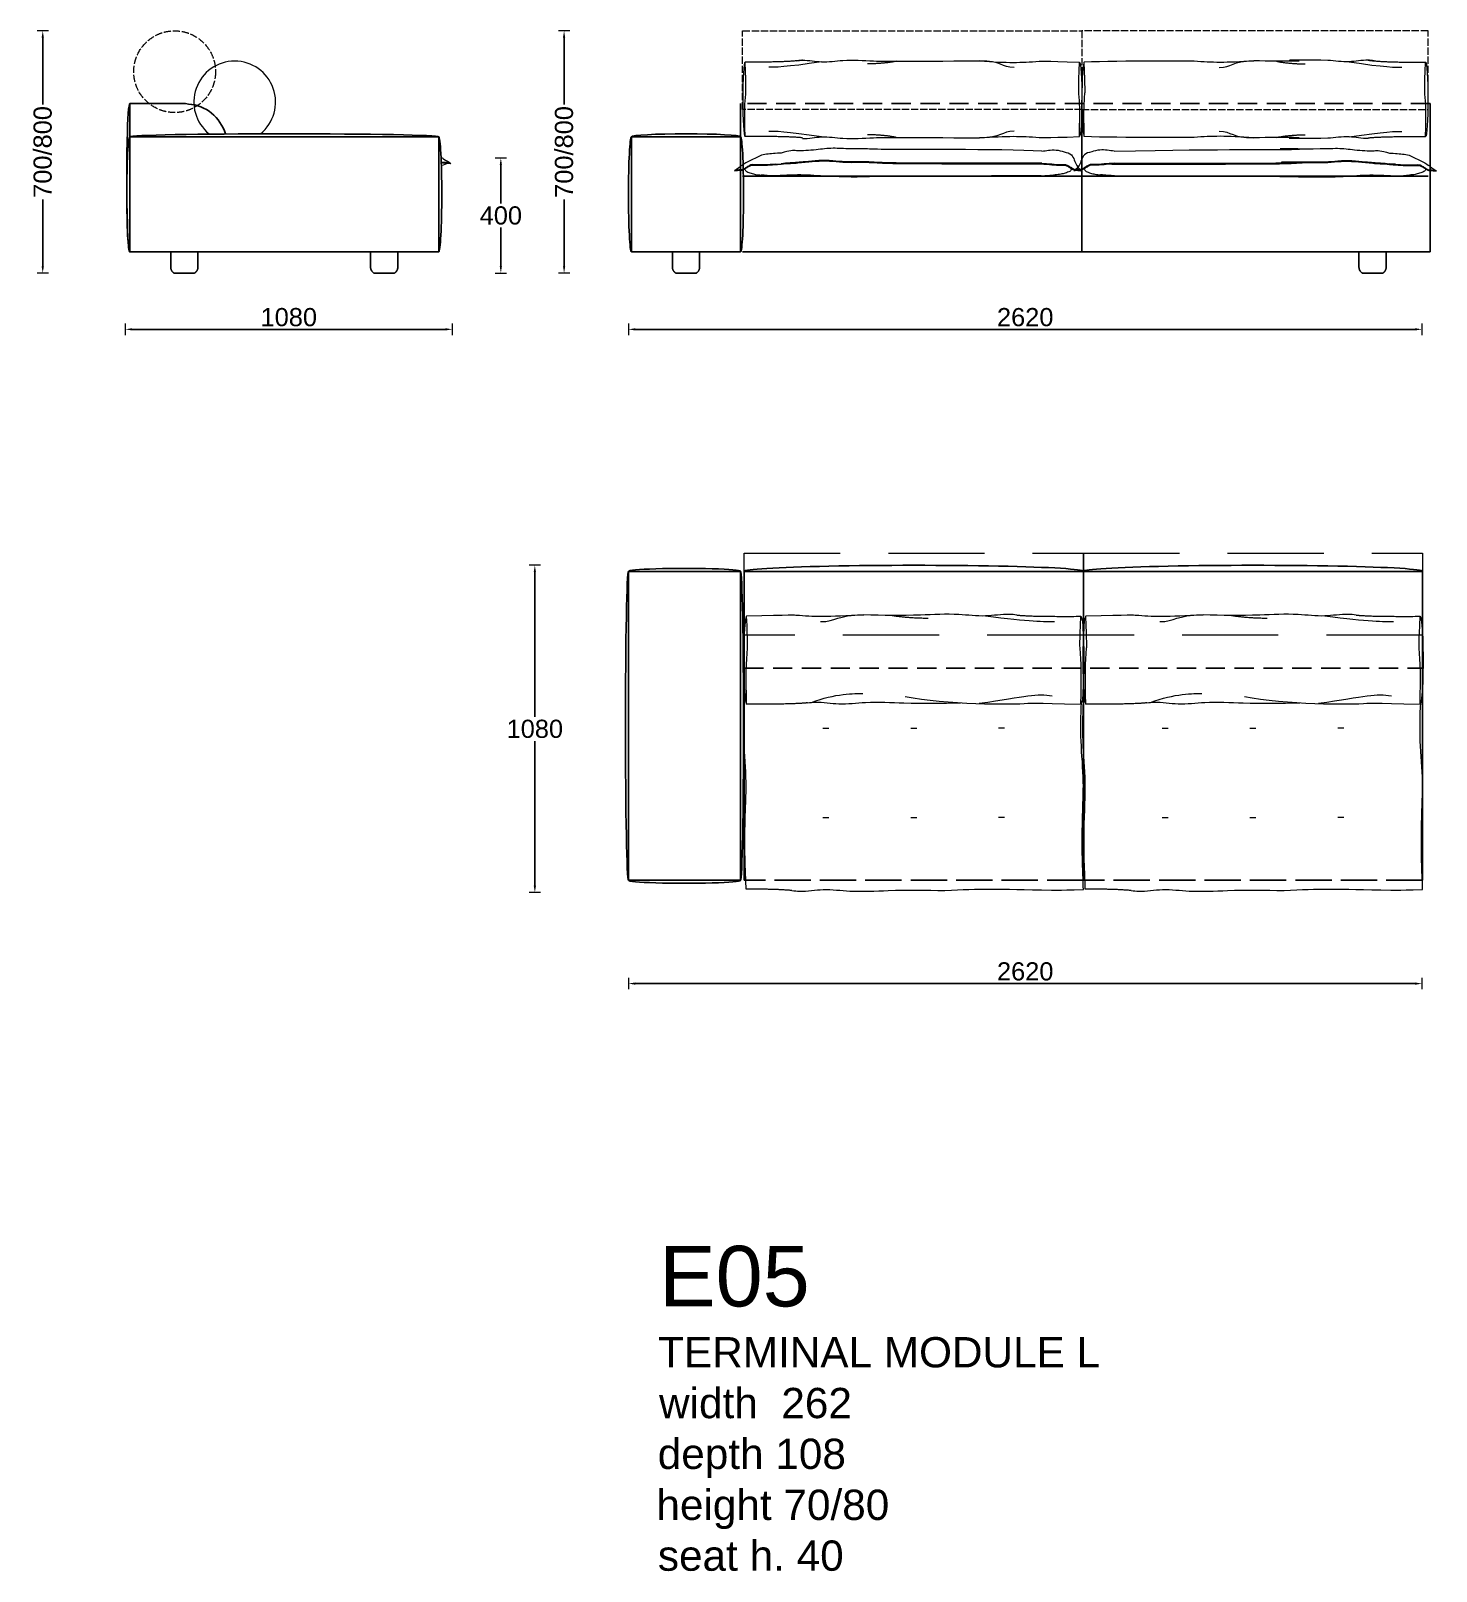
# Model space of a CAD drawing. Header units: millimetres. Extents: x 6668 to 47386, y -6732 to 35544.
# Drawn here: x 27928 to 32569, y 30427 to 35514 of the extents above; entities that cross this region are included whole.
import ezdxf

# ---------------------------------------------------------------- set-up
doc = ezdxf.new("R2010")
doc.units = ezdxf.units.MM
doc.linetypes.add('ACAD_ISO02W100', pattern=[15, 12, -3])
doc.linetypes.add('NASCOSTA', pattern=[9.525, 6.35, -3.175])
doc.layers.add('_ARREDO', color=7, linetype='Continuous')
doc.layers.add('TESTO', color=1, linetype='Continuous')
for name, color, linetype, lineweight in [('_CUSCINO SEDUTA', 8, 'Continuous', 9), ('_QUOTE', 1, 'Continuous', 9), ('_RULLO', 8, 'Continuous', 9)]:
    doc.layers.add(name, color=color, linetype=linetype, lineweight=lineweight)
doc.styles.add('Arial', font='arial.ttf')
doc.styles.get("Standard").update_dxf_attribs({"font": 'arial.ttf'})
doc.dimstyles.new('1_1', dxfattribs={"dimscale": 15, "dimtxt": 4, "dimasz": 1.5, "dimexe": 1.25, "dimexo": 2, "dimtad": 1, "dimtih": 1, "dimtoh": 1, "dimdec": 0, "dimtxsty": 'Standard', "dimcen": 2.5, "dimclrd": 256, "dimclre": 256, "dimclrt": 256, "dimadec": 0, "dimazin": 0, "dimtfac": 1, "dimtdec": 0, "dimtmove": 0, "dimatfit": 3, "dimfxl": 1.25, "dimfxlon": 1, "dimlwe": 0, "dimarcsym": 0})

# ---------------------------------------------------------------- blocks, each defined once
blk = doc.blocks.new('mr_central_112')
at = {"layer": '_ARREDO'}
for p, q in [((-56, -101.99), (-56, 0.01)), ((-56, 0.01), (56, 0.01)), ((56, 0.01), (56, -101.99))]:
    blk.add_line(p, q, dxfattribs=at)
at = {"layer": '_ARREDO', "linetype": 'ACAD_ISO02W100'}
blk.add_line((56, -101.99), (-56, -101.99), dxfattribs=at)
at = {"layer": '_ARREDO'}
blk.add_ellipse((0, 0), major_axis=(56, 0.01), ratio=0.035879, start_param=-0.000011, end_param=3.141593, dxfattribs=at)
at = {"layer": '_CUSCINO SEDUTA'}
for p, q in [((-30, -51.74), (-28, -51.74)), ((-1, -51.74), (1, -51.74)), ((30, -51.74), (28, -51.74)), ((-30, -81.24), (-28, -81.24)), ((-1, -81.24), (1, -81.24)), ((30, -81.24), (28, -81.24))]:
    blk.add_line(p, q, dxfattribs=at)
at = {"layer": '_CUSCINO SEDUTA', "lineweight": 9}
for points, degree in [([(-56.11, -56.03), (-56.31, -51.03), (-56.18, -46.03), (-55.78, -41.05)], 3), ([(55.25, -56.05), (55.08, -51.84), (55.15, -47.62), (55.42, -43.42)], 3), ([(-55.38, -69.61), (-55.45, -65.09), (-55.92, -60.56), (-56.11, -56.03)], 3), ([(55.98, -69.63), (55.91, -65.11), (55.44, -60.59), (55.25, -56.05)], 3), ([(-55.57, -78.73), (-55.47, -75.69), (-55.33, -72.65), (-55.38, -69.61)], 3), ([(55.79, -78.75), (55.89, -75.71), (56.03, -72.67), (55.98, -69.63)], 3), ([(-55.62, -97.4), (-55.83, -91.16), (-55.77, -84.93), (-55.57, -78.73)], 3), ([(55.74, -97.43), (55.53, -91.19), (55.59, -84.96), (55.79, -78.75)], 3), ([(-55.36, -104.97), (-55.4, -102.45), (-55.53, -99.92), (-55.62, -97.4)], 3), ([(56, -104.99), (55.96, -102.47), (55.83, -99.95), (55.74, -97.43)], 3), ([(-40.25, -105.38), (-45.92, -104.86), (-55.36, -104.97)], 2), ([(-40.25, -105.38), (-39.37, -105.5), (-38.55, -105.57), (-37.74, -105.6)], 3), ([(-37.74, -105.6), (-35.1, -105.67), (-32.49, -105.16), (-29.87, -105.07)], 3), ([(-29.87, -105.07), (-26.96, -104.97), (-24.03, -105.38), (-21.08, -105.55)], 3), ([(-21.08, -105.55), (-16.88, -105.78), (-12.64, -105.52), (-8.41, -105.37)], 3), ([(-8.41, -105.37), (-2.17, -105.16), (4.06, -105.21), (10.26, -105.42)], 3), ([(10.26, -105.42), (22.13, -104.67), (27.32, -104.82), (45.47, -105.26)], 3), ([(45.47, -105.26), (46.15, -105.31), (46.84, -105.38), (56, -104.99)], 3)]:
    blk.add_open_spline(points, degree=degree, dxfattribs=at)
at = {"layer": '_RULLO', "linetype": 'NASCOSTA', "ltscale": 5}
blk.add_lwpolyline([(-56, 5.97), (56, 5.97), (56, -21.03), (-56, -21.03)], close=True, dxfattribs=at)
at = {"layer": '_RULLO'}
blk.add_ellipse((-55.19, -29.32), major_axis=(0, 14.51), ratio=0.069077, start_param=0, end_param=3.141593, dxfattribs=at)
at = {"layer": '_RULLO', "extrusion": (0, 0, -1)}
blk.add_ellipse((55.17, -29.34), major_axis=(0, 14.51), ratio=0.069077, start_param=0, end_param=3.141593, dxfattribs=at)
at = {"layer": '_RULLO', "lineweight": 9}
for points, degree in [([(-38.66, -14.54), (-39.34, -14.48), (-40.03, -14.42), (-55.19, -14.81)], 3), ([(-54.92, -25.34), (-54.86, -24.65), (-54.8, -23.97), (-55.19, -14.81)], 3), ([(-16.45, -14.38), (-28.32, -15.13), (-33.5, -14.98), (-38.66, -14.54)], 3), ([(-30.79, -16.59), (-25.61, -16.59), (-25.61, -14.38), (-16.45, -14.38)], 3), ([(2.22, -14.43), (-4.02, -14.64), (-10.25, -14.58), (-16.45, -14.38)], 3), ([(-7.11, -14.56), (-1.61, -15.41), (4.73, -15.41)], 2), ([(14.89, -14.25), (10.69, -14.02), (6.45, -14.28), (2.22, -14.43)], 3), ([(23.68, -14.73), (20.77, -14.83), (17.84, -14.41), (14.89, -14.25)], 3), ([(31.55, -14.2), (28.91, -14.12), (26.31, -14.64), (23.68, -14.73)], 3), ([(23.68, -14.73), (38.39, -16.55), (43.41, -16.55), (46.44, -16.55)], 3), ([(34.06, -14.42), (33.19, -14.3), (32.36, -14.23), (31.55, -14.2)], 3), ([(34.06, -14.42), (38.73, -14.94), (55.17, -14.83)], 2), ([(54.91, -25.36), (54.85, -24.68), (54.79, -23.99), (55.17, -14.83)], 3), ([(-55.19, -43.83), (-55.47, -34.52), (-55.31, -29.92), (-54.92, -25.34)], 3), ([(55.17, -43.85), (55.46, -34.55), (55.29, -29.94), (54.91, -25.36)], 3), ([(-33.82, -43.28), (-26, -40.29), (-19.38, -40.29), (-16.86, -40.29)], 3), ([(45.72, -41.23), (40.7, -40.29), (37.26, -41.28), (21.63, -43.67)], 3), ([(-35.07, -43.41), (-39.75, -43.94), (-55.19, -43.83)], 2), ([(-35.07, -43.41), (-34.2, -43.3), (-33.38, -43.23), (-32.57, -43.2)], 3), ([(-32.57, -43.2), (-29.93, -43.12), (-27.32, -43.64), (-24.7, -43.73)], 3), ([(-24.7, -43.73), (-21.79, -43.83), (-18.86, -43.41), (-15.91, -43.25)], 3), ([(-15.91, -43.25), (-11.71, -43.02), (-7.47, -43.28), (-3.24, -43.43)], 3), ([(-3.24, -43.43), (3, -43.64), (9.23, -43.58), (15.43, -43.38)], 3), ([(-2.83, -41.28), (10.47, -44.07), (32.49, -43.97), (37.64, -43.54)], 3), ([(37.64, -43.54), (38.33, -43.48), (39.01, -43.42), (55.17, -43.81)], 3)]:
    blk.add_open_spline(points, degree=degree, dxfattribs=at)
blk = doc.blocks.new('armrest_38')
at = {"layer": '_ARREDO'}
for p, q in [((-19, -101.99), (-19, 0.01)), ((-19, -0.01), (18, 0.01)), ((18, -101.99), (18, 0.01)), ((-19, -101.99), (18, -101.99))]:
    blk.add_line(p, q, dxfattribs=at)
at = {"layer": '_ARREDO', "extrusion": (0, 0, -1)}
for centre, major_axis, ratio, start_param, end_param in [((-19, -50.99), (0, 51), 0.019608, 3.141593, 6.283185), ((-0.5, -101.99), (-18.5, 0), 0.054047, 3.14149, 6.304844)]:
    blk.add_ellipse(centre, major_axis=major_axis, ratio=ratio, start_param=start_param, end_param=end_param, dxfattribs=at)
at = {"layer": '_ARREDO'}
for centre, major_axis, ratio, start_param, end_param in [((-0.5, 0.01), (18.5, 0), 0.054047, -0.000103, 3.163251), ((18, -50.99), (0, 51), 0.019608, 3.141593, 6.283185)]:
    blk.add_ellipse(centre, major_axis=major_axis, ratio=ratio, start_param=start_param, end_param=end_param, dxfattribs=at)
blk = doc.blocks.new('*D242')
at = {"layer": '_QUOTE', "lineweight": 0, "transparency": 16777216}
for p, q in [((28240.3, 34546.8), (28240.3, 34509.3)), ((29320.1, 34546.8), (29320.1, 34509.3))]:
    blk.add_line(p, q, dxfattribs=at)
at = {"layer": '_QUOTE', "lineweight": -2, "transparency": 16777216}
blk.add_line((28262.8, 34528), (29297.6, 34528), dxfattribs=at)
at = {"layer": '_QUOTE', "transparency": 16777216}
for points in [[(28262.8, 34531.8), (28262.8, 34524.3), (28240.3, 34528)], [(29297.6, 34531.8), (29297.6, 34524.3), (29320.1, 34528)]]:
    blk.add_solid(points, dxfattribs=at)
at = {"layer": 'Defpoints', "color": 0, "transparency": 16777216}
for p in [(28240.3, 34992.4), (29320.1, 34908.8), (29320.1, 34528)]:
    blk.add_point(p, dxfattribs=at)
at = {"layer": '_QUOTE', "transparency": 16777216, "insert": (28780.2, 34568), "char_height": 60, "attachment_point": 5}
blk.add_mtext('1080', dxfattribs=at)
blk = doc.blocks.new('*D249')
at = {"layer": '_QUOTE', "lineweight": 0, "transparency": 16777216}
for p, q in [((29901.8, 34546.8), (29901.8, 34509.3)), ((32521.8, 34546.8), (32521.8, 34509.3))]:
    blk.add_line(p, q, dxfattribs=at)
at = {"layer": '_QUOTE', "lineweight": -2, "transparency": 16777216}
blk.add_line((29924.3, 34528), (32499.3, 34528), dxfattribs=at)
at = {"layer": '_QUOTE', "transparency": 16777216}
for points in [[(29924.3, 34531.8), (29924.3, 34524.3), (29901.8, 34528)], [(32499.3, 34531.8), (32499.3, 34524.3), (32521.8, 34528)]]:
    blk.add_solid(points, dxfattribs=at)
at = {"layer": 'Defpoints', "color": 0, "transparency": 16777216}
for p in [(32521.8, 34973.7), (29901.8, 34895.1), (32521.8, 34528)]:
    blk.add_point(p, dxfattribs=at)
at = {"layer": '_QUOTE', "transparency": 16777216, "insert": (31211.8, 34568), "char_height": 60, "attachment_point": 5}
blk.add_mtext('2620', dxfattribs=at)
blk = doc.blocks.new('*D250')
at = {"layer": '_QUOTE', "lineweight": 0, "transparency": 16777216}
for p, q in [((29901.8, 32386.4), (29901.8, 32348.9)), ((32521.8, 32386.4), (32521.8, 32348.9))]:
    blk.add_line(p, q, dxfattribs=at)
at = {"layer": '_QUOTE', "lineweight": -2, "transparency": 16777216}
blk.add_line((29924.3, 32367.7), (32499.3, 32367.7), dxfattribs=at)
at = {"layer": '_QUOTE', "transparency": 16777216}
for points in [[(29924.3, 32371.4), (29924.3, 32363.9), (29901.8, 32367.7)], [(32499.3, 32371.4), (32499.3, 32363.9), (32521.8, 32367.7)]]:
    blk.add_solid(points, dxfattribs=at)
at = {"layer": 'Defpoints', "color": 0, "transparency": 16777216}
for p in [(32521.8, 32813.4), (29901.8, 32734.8), (32521.8, 32367.7)]:
    blk.add_point(p, dxfattribs=at)
at = {"layer": '_QUOTE', "transparency": 16777216, "insert": (31211.8, 32407.7), "char_height": 60, "attachment_point": 5}
blk.add_mtext('2620', dxfattribs=at)
blk = doc.blocks.new('*D251')
at = {"layer": '_QUOTE', "lineweight": 0, "transparency": 16777216}
for p, q in [((29611.4, 33748.9), (29573.9, 33748.9)), ((29611.4, 32668.4), (29573.9, 32668.4))]:
    blk.add_line(p, q, dxfattribs=at)
at = {"layer": '_QUOTE', "lineweight": -2, "transparency": 16777216}
for p, q in [((29592.6, 33726.4), (29592.6, 33248.6)), ((29592.6, 32690.9), (29592.6, 33168.6))]:
    blk.add_line(p, q, dxfattribs=at)
at = {"layer": '_QUOTE', "transparency": 16777216}
for points in [[(29588.9, 33726.4), (29596.4, 33726.4), (29592.6, 33748.9)], [(29588.9, 32690.9), (29596.4, 32690.9), (29592.6, 32668.4)]]:
    blk.add_solid(points, dxfattribs=at)
at = {"layer": 'Defpoints', "color": 0, "transparency": 16777216}
for p in [(29592.6, 33748.9), (30506.1, 33748.9), (30483.7, 32668.4)]:
    blk.add_point(p, dxfattribs=at)
at = {"layer": '_QUOTE', "transparency": 16777216, "insert": (29592.6, 33208.6), "char_height": 60, "attachment_point": 5}
blk.add_mtext('1080', dxfattribs=at)
blk = doc.blocks.new('*D283')
at = {"layer": '_QUOTE', "lineweight": 0, "transparency": 16777216}
for p, q in [((27986.5, 35513.8), (27949, 35513.8)), ((27986.5, 34713.8), (27949, 34713.8))]:
    blk.add_line(p, q, dxfattribs=at)
at = {"layer": '_QUOTE', "lineweight": -2, "transparency": 16777216}
for p, q in [((27967.7, 35491.3), (27967.7, 35270.7)), ((27967.7, 34736.3), (27967.7, 34956.9))]:
    blk.add_line(p, q, dxfattribs=at)
at = {"layer": '_QUOTE', "transparency": 16777216}
for points in [[(27964, 35491.3), (27971.5, 35491.3), (27967.7, 35513.8)], [(27964, 34736.3), (27971.5, 34736.3), (27967.7, 34713.8)]]:
    blk.add_solid(points, dxfattribs=at)
at = {"layer": 'Defpoints', "color": 0, "transparency": 16777216}
for p in [(28537.8, 35513.8), (27967.7, 34713.8), (28730.2, 34713.8)]:
    blk.add_point(p, dxfattribs=at)
at = {"layer": '_QUOTE', "transparency": 16777216, "insert": (27967.7, 35113.8), "char_height": 60, "attachment_point": 5, "rotation": 90}
blk.add_mtext('700/800', dxfattribs=at)
blk = doc.blocks.new('*D284')
at = {"layer": '_QUOTE', "lineweight": 0, "transparency": 16777216}
for p, q in [((29708, 35513.8), (29670.5, 35513.8)), ((29708, 34713.8), (29670.5, 34713.8))]:
    blk.add_line(p, q, dxfattribs=at)
at = {"layer": '_QUOTE', "lineweight": -2, "transparency": 16777216}
for p, q in [((29689.2, 35491.3), (29689.2, 35270.7)), ((29689.2, 34736.3), (29689.2, 34956.9))]:
    blk.add_line(p, q, dxfattribs=at)
at = {"layer": '_QUOTE', "transparency": 16777216}
for points in [[(29685.5, 35491.3), (29693, 35491.3), (29689.2, 35513.8)], [(29685.5, 34736.3), (29693, 34736.3), (29689.2, 34713.8)]]:
    blk.add_solid(points, dxfattribs=at)
at = {"layer": 'Defpoints', "color": 0, "transparency": 16777216}
for p in [(30259.3, 35513.8), (29689.2, 34713.8), (30451.7, 34713.8)]:
    blk.add_point(p, dxfattribs=at)
at = {"layer": '_QUOTE', "transparency": 16777216, "insert": (29689.2, 35113.8), "char_height": 60, "attachment_point": 5, "rotation": 90}
blk.add_mtext('700/800', dxfattribs=at)
blk = doc.blocks.new('*D308')
at = {"layer": '_QUOTE', "lineweight": 0, "transparency": 16777216}
for p, q in [((29461.6, 35093.9), (29499.1, 35093.9)), ((29461.6, 34713.8), (29499.1, 34713.8))]:
    blk.add_line(p, q, dxfattribs=at)
at = {"layer": '_QUOTE', "lineweight": -2, "transparency": 16777216}
for p, q in [((29480.4, 35071.4), (29480.4, 34943.8)), ((29480.4, 34736.3), (29480.4, 34863.8))]:
    blk.add_line(p, q, dxfattribs=at)
at = {"layer": '_QUOTE', "transparency": 16777216}
for points in [[(29476.6, 35071.4), (29484.1, 35071.4), (29480.4, 35093.9)], [(29476.6, 34736.3), (29484.1, 34736.3), (29480.4, 34713.8)]]:
    blk.add_solid(points, dxfattribs=at)
at = {"layer": 'Defpoints', "color": 0, "transparency": 16777216}
for p in [(28836.9, 35093.9), (28836.9, 34713.8), (29480.4, 34713.8)]:
    blk.add_point(p, dxfattribs=at)
at = {"layer": '_QUOTE', "transparency": 16777216, "insert": (29480.4, 34903.8), "char_height": 60, "attachment_point": 5}
blk.add_mtext('400', dxfattribs=at)
blk = doc.blocks.new('PIEDINO MIAMI SOFT_PANAMA H7CM')
at = {"color": 0, "linetype": 'ByBlock', "lineweight": -2}
for points in [[(45, 0), (-45, 0)], [(-45, 0), (-45, -50.4)], [(-45, -50.4), (-45, -51.2), (-44.9, -52), (-44.8, -52.9), (-44.7, -53.7), (-44.5, -54.5), (-44.4, -55.3), (-44.2, -56.1), (-43.9, -56.9), (-43.7, -57.7), (-43.4, -58.5), (-43.1, -59.3), (-42.7, -60), (-42.4, -60.8), (-42, -61.5), (-41.6, -62.2), (-41.1, -63), (-40.7, -63.6), (-40.2, -64.3), (-39.7, -65), (-39.1, -65.6), (-38.6, -66.2), (-38, -66.8), (-37.4, -67.4), (-36.8, -68), (-36.1, -68.5), (-35.5, -69), (-34.8, -69.5), (-34.1, -70)], [(34.1, -70), (34.8, -69.5), (35.5, -69), (36.1, -68.5), (36.8, -68), (37.4, -67.4), (38, -66.8), (38.6, -66.2), (39.1, -65.6), (39.7, -65), (40.2, -64.3), (40.7, -63.6), (41.1, -63), (41.6, -62.2), (42, -61.5), (42.4, -60.8), (42.7, -60), (43.1, -59.3), (43.4, -58.5), (43.7, -57.7), (43.9, -56.9), (44.2, -56.1), (44.4, -55.3), (44.5, -54.5), (44.7, -53.7), (44.8, -52.9), (44.9, -52), (45, -51.2), (45, -50.4)], [(45, -50.4), (45, 0)], [(-34.1, -70), (34.1, -70)]]:
    blk.add_lwpolyline(points, dxfattribs=at)

msp = doc.modelspace()

# ---------------------------------------------------------------- linework, layer by layer
at = {"layer": '_ARREDO'}
for p, q in [((28255.2, 35273.5), (28255.2, 34783.8)), ((28255.2, 35273.5), (28416.5, 35273.5)), ((30271.8, 35163.7), (30271.8, 35273.5)), ((31398.8, 35284.5), (31398.8, 34783.8)), ((32548.8, 34783.8), (32548.8, 35273.5)), ((29275.2, 35163.8), (28255.2, 35163.8)), ((28255.2, 35163.8), (28255.2, 34783.8)), ((29275.2, 35163.8), (29275.2, 34783.8)), ((30271.8, 35163.7), (29911.8, 35163.7)), ((29911.8, 35163.7), (29911.8, 34783.8)), ((29911.8, 34783.8), (29911.8, 35163.7)), ((29911.8, 35163.7), (30271.8, 35163.7)), ((30271.8, 35163.7), (30271.8, 34783.8)), ((30271.8, 35163.7), (30271.8, 34783.8)), ((30278.8, 35033.8), (31398.8, 35033.8)), ((32541.8, 35033.8), (31398.8, 35033.8)), ((30271.8, 34783.8), (29911.8, 34783.8)), ((30278.8, 34783.8), (31398.8, 34783.8)), ((31398.8, 34783.8), (32548.8, 34783.8))]:
    msp.add_line(p, q, dxfattribs=at)
for points in [[(28255.2, 35273.5), (28439, 35273.5)], [(28448.5, 35272.1), (28439, 35273.5)]]:
    msp.add_lwpolyline(points, dxfattribs=at)
at = {"layer": '_ARREDO', "linetype": 'NASCOSTA', "ltscale": 10}
for points in [[(32548.8, 35273.5), (30271.8, 35273.5)], [(30283.8, 33408.9), (32523.8, 33408.9)]]:
    msp.add_lwpolyline(points, dxfattribs=at)
at = {"layer": '_ARREDO'}
msp.add_lwpolyline([(29275.2, 34783.8), (28255.2, 34783.8), (28255.2, 35163.8), (29275.2, 35163.8)], close=True, dxfattribs=at)
msp.add_arc((28438.2, 35134.2), 138.3, 16.3327, 85.719, dxfattribs=at)
msp.add_ellipse((28255.2, 35028.9), major_axis=(0, 244.6), ratio=0.040884, start_param=0, end_param=3.141593, dxfattribs=at)
at = {"layer": '_ARREDO', "extrusion": (0, 0, -1)}
for centre, major_axis, ratio in [((28255.2, 34973.8), (0, 190), 0.052632), ((28765.2, 35163.8), (510, 0), 0.019608), ((29275.2, 34973.8), (0, -190), 0.052632), ((29911.8, 34973.7), (0, 189.9), 0.052652), ((30091.8, 35163.7), (180, 0), 0.055556), ((30271.8, 34973.7), (0, -189.9), 0.052652)]:
    msp.add_ellipse(centre, major_axis=major_axis, ratio=ratio, start_param=3.141593, end_param=6.283185, dxfattribs=at)
at = {"layer": '_CUSCINO SEDUTA'}
for p, q in [((30386.1, 35073.4), (30405.8, 35074.8)), ((32434.5, 35073.4), (32414.8, 35074.8))]:
    msp.add_line(p, q, dxfattribs=at)
for points, degree in [([(30341, 35103.1), (30288, 35078.6), (30279.5, 35071.7), (30270.8, 35065)], 3), ([(30386.1, 35109), (30370.6, 35107.9), (30355.4, 35106.4), (30341, 35103.1)], 3), ([(30405.8, 35110.3), (30402.2, 35110), (30398.6, 35109.8), (30386.1, 35109)], 3), ([(30457.1, 35117.9), (30445, 35118.3), (30435.1, 35119.6), (30405.8, 35110.3)], 3), ([(30521.4, 35120.9), (30498.5, 35118.4), (30475.3, 35117.3), (30457.1, 35117.9)], 3), ([(30577.4, 35125.9), (30558.8, 35125.6), (30540.2, 35122.8), (30521.4, 35120.9)], 3), ([(30632.9, 35123.8), (30614.4, 35124), (30595.9, 35126.2), (30577.4, 35125.9)], 3), ([(30674.2, 35124.3), (30660.4, 35124.4), (30646.7, 35123.6), (30632.9, 35123.8)], 3), ([(30736.2, 35122.4), (30702.8, 35122.9), (30688.5, 35124.1), (30674.2, 35124.3)], 3), ([(31266.3, 35116.9), (31130, 35123.3), (30799.7, 35121.5), (30736.2, 35122.4)], 3), ([(31266.3, 35116.9), (31281, 35116.8), (31295.5, 35122.5), (31313.9, 35120.2)], 3), ([(31313.9, 35120.2), (31322.5, 35119.2), (31332, 35116.3), (31340.1, 35114.2)], 3), ([(31340.1, 35114.2), (31350.4, 35111.6), (31358.5, 35110), (31364.1, 35104.6)], 3), ([(31364.1, 35104.6), (31372.6, 35096.4), (31375.5, 35079.7), (31381.8, 35068.8)], 3), ([(31407.4, 35104.6), (31399, 35096.4), (31396.1, 35079.7), (31389.7, 35068.8)], 3), ([(31431.5, 35114.2), (31421.2, 35111.6), (31413.1, 35110), (31407.4, 35104.6)], 3), ([(31457.7, 35120.2), (31449, 35119.2), (31439.6, 35116.3), (31431.5, 35114.2)], 3), ([(31505.3, 35116.9), (31490.5, 35116.8), (31476, 35122.5), (31457.7, 35120.2)], 3), ([(31505.3, 35116.9), (31897.7, 35123.3), (32028.6, 35121.5), (32091.5, 35122.4)], 3), ([(32053.6, 35124.3), (32067.3, 35124.4), (32081.1, 35123.6), (32094.9, 35123.8)], 3), ([(32091.5, 35122.4), (32124.9, 35122.9), (32139.2, 35124.1), (32053.6, 35124.3)], 3), ([(32094.9, 35123.8), (32206.2, 35124), (32224.7, 35126.2), (32243.2, 35125.9)], 3), ([(32243.2, 35125.9), (32261.8, 35125.6), (32280.4, 35122.8), (32299.1, 35120.9)], 3), ([(32299.1, 35120.9), (32322.1, 35118.4), (32345.3, 35117.3), (32363.5, 35117.9)], 3), ([(32363.5, 35117.9), (32375.6, 35118.3), (32385.5, 35119.6), (32414.8, 35110.3)], 3), ([(32414.7, 35110.3), (32418.4, 35110), (32422, 35109.8), (32434.5, 35109)], 3), ([(32434.5, 35109), (32450, 35107.9), (32465.2, 35106.4), (32479.6, 35103.1)], 3), ([(32479.6, 35103.1), (32532.5, 35078.6), (32541.1, 35071.7), (32549.8, 35065)], 3), ([(29284, 35095.4), (29287.2, 35093.5), (29289.7, 35091.9), (29292.3, 35090.3)], 3), ([(29284.3, 35080.8), (29288.6, 35080.1), (29293.7, 35080), (29298.5, 35079.8)], 3), ([(29284.4, 35078.5), (29288.7, 35077.7), (29293.7, 35077.6), (29298.5, 35077.4)], 3), ([(29307, 35076.8), (29298.5, 35073), (29291.1, 35070.8), (29284.5, 35069.4)], 3), ([(29292.3, 35090.3), (29299.9, 35085.5), (29307.7, 35080.7), (29315.4, 35076)], 3), ([(29298.5, 35079.8), (29302.7, 35079.5), (29306.8, 35079.2), (29310.9, 35078.8)], 3), ([(29298.5, 35077.4), (29304.3, 35077.1), (29309.9, 35076.5), (29315.4, 35076)], 3), ([(30270.8, 35065), (30264.6, 35060.2), (30258.2, 35055.4), (30251.8, 35050.6)], 3), ([(30265.7, 35054.4), (30261, 35054.1), (30256.4, 35053.6), (30251.8, 35053)], 3), ([(30265.7, 35052.1), (30261, 35051.8), (30256.4, 35051.2), (30251.8, 35050.7)], 3), ([(30279, 35055.9), (30275.1, 35054.8), (30270.3, 35054.7), (30265.7, 35054.4)], 3), ([(30279, 35053.6), (30275.1, 35052.4), (30270.3, 35052.3), (30265.7, 35052.1)], 3), ([(30288.2, 35061), (30285.4, 35059.1), (30282.6, 35057), (30279, 35055.9)], 3), ([(30288.2, 35058.7), (30285.4, 35056.8), (30282.6, 35054.7), (30279, 35053.6)], 3), ([(30285.1, 35056.6), (30287.1, 35053.8), (30289.1, 35051), (30292.4, 35048.9)], 3), ([(30297.8, 35067.1), (30294.5, 35065), (30291.3, 35063.2), (30288.2, 35061)], 3), ([(30297.8, 35064.7), (30294.5, 35062.7), (30291.3, 35060.8), (30288.2, 35058.7)], 3), ([(30292.4, 35048.9), (30296.2, 35046.5), (30301.6, 35044.9), (30307, 35043.3)], 3), ([(30307.5, 35071.5), (30303.8, 35070.7), (30300.7, 35068.8), (30297.8, 35067.1)], 3), ([(30307.5, 35069.1), (30303.8, 35068.4), (30300.7, 35066.5), (30297.8, 35064.7)], 3), ([(30318.2, 35071.5), (30314.4, 35071.8), (30310.7, 35072.1), (30307.5, 35071.5)], 3), ([(30318.2, 35069.2), (30314.4, 35069.4), (30310.7, 35069.7), (30307.5, 35069.1)], 3), ([(30386.1, 35073.4), (30363.9, 35071.5), (30341.7, 35070.1), (30318.2, 35071.5)], 3), ([(30386.1, 35071.1), (30363.9, 35069.2), (30341.7, 35067.7), (30318.2, 35069.2)], 3), ([(30405.8, 35072.8), (30402.2, 35072.5), (30398.6, 35072.2), (30386.1, 35071.1)], 3), ([(30435.2, 35077.4), (30425.5, 35077), (30415.6, 35077.1), (30405.8, 35074.8)], 3), ([(30436.6, 35074.9), (30426.4, 35074.6), (30416.1, 35074.7), (30405.8, 35072.8)], 3), ([(30484.4, 35081.7), (30467.9, 35080.1), (30451.6, 35078), (30435.2, 35077.4)], 3), ([(30485.7, 35079.3), (30469.3, 35077.6), (30453, 35075.5), (30436.6, 35074.9)], 3), ([(30576.1, 35084.6), (30545.7, 35086.6), (30514.7, 35084.8), (30484.4, 35081.7)], 3), ([(30577.4, 35082.1), (30547, 35084.2), (30516.1, 35082.4), (30485.7, 35079.3)], 3), ([(30618.3, 35081.2), (30604.3, 35081.8), (30590.2, 35083.6), (30576.1, 35084.6)], 3), ([(30619.7, 35078.7), (30605.6, 35079.4), (30591.6, 35081.2), (30577.4, 35082.1)], 3), ([(30669.4, 35081.2), (30652.4, 35081.2), (30635.2, 35080.4), (30618.3, 35081.2)], 3), ([(30670.7, 35078.7), (30653.7, 35078.7), (30636.6, 35078), (30619.7, 35078.7)], 3), ([(30739.5, 35078.5), (30716.1, 35079.8), (30692.8, 35081.2), (30669.4, 35081.2)], 3), ([(30740.9, 35076), (30717.4, 35077.4), (30694.2, 35078.8), (30670.7, 35078.7)], 3), ([(31266.3, 35076.2), (30777.3, 35076.4), (30758.4, 35077.4), (30739.5, 35078.5)], 3), ([(31273.8, 35073.7), (30782.8, 35073.7), (30761.7, 35074.8), (30740.9, 35076)], 3), ([(31266.3, 35076.2), (31287.6, 35076.4), (31310.2, 35071.5), (31334.1, 35072.5)], 3), ([(31273.8, 35073.7), (31287.1, 35073.9), (31309.3, 35069.1), (31332.9, 35070.1)], 3), ([(31332.9, 35070.1), (31336.6, 35070.2), (31340.3, 35070.6), (31343.5, 35069.9)], 3), ([(31334.1, 35072.5), (31337.9, 35072.7), (31341.6, 35073), (31344.9, 35072.3)], 3), ([(31343.5, 35069.9), (31347.2, 35069.2), (31350.3, 35067.3), (31353.2, 35065.6)], 3), ([(31358.7, 35049.7), (31354.9, 35047.3), (31349.4, 35045.8), (31344, 35044.1)], 3), ([(31344.9, 35072.3), (31348.6, 35071.6), (31351.6, 35069.7), (31354.6, 35068)], 3), ([(31353.2, 35065.6), (31356.6, 35063.5), (31359.7, 35061.6), (31362.9, 35059.5)], 3), ([(31354.6, 35068), (31357.9, 35065.9), (31361.1, 35064.1), (31364.3, 35061.9)], 3), ([(31365.9, 35057.5), (31363.9, 35054.7), (31361.9, 35051.9), (31358.7, 35049.7)], 3), ([(31362.9, 35059.5), (31365.7, 35057.6), (31368.5, 35055.5), (31372, 35054.4)], 3), ([(31364.3, 35061.9), (31367, 35060), (31369.8, 35058), (31373.4, 35056.8)], 3), ([(31372, 35054.4), (31375.9, 35053.2), (31380.7, 35053.2), (31385.3, 35052.9)], 3), ([(31389.7, 35068.8), (31385.1, 35061), (31378.8, 35056.3), (31372.4, 35051.5)], 3), ([(31386.3, 35052.9), (31381.5, 35052.6), (31377, 35052.1), (31372.4, 35051.5)], 3), ([(31373.4, 35056.8), (31377.2, 35055.7), (31382, 35055.6), (31386.6, 35055.3)], 3), ([(31384.9, 35055.3), (31382.1, 35055.1), (31379.2, 35054.9), (31376.5, 35054.6)], 3), ([(31381.8, 35068.8), (31386.4, 35061), (31392.8, 35056.3), (31399.2, 35051.5)], 3), ([(31398.1, 35056.8), (31394.3, 35055.7), (31389.6, 35055.6), (31384.9, 35055.3)], 3), ([(31385.3, 35052.9), (31390.1, 35052.6), (31394.6, 35052.1), (31399.2, 35051.5)], 3), ([(31399.5, 35054.4), (31395.7, 35053.2), (31390.9, 35053.2), (31386.3, 35052.9)], 3), ([(31386.6, 35055.3), (31389.4, 35055.1), (31392.4, 35054.9), (31395.1, 35054.6)], 3), ([(31407.3, 35061.9), (31404.6, 35060), (31401.7, 35058), (31398.1, 35056.8)], 3), ([(31408.7, 35059.5), (31405.9, 35057.6), (31403.1, 35055.5), (31399.5, 35054.4)], 3), ([(31405.7, 35057.5), (31407.7, 35054.7), (31409.6, 35051.9), (31412.9, 35049.7)], 3), ([(31417, 35068), (31413.7, 35065.9), (31410.5, 35064.1), (31407.3, 35061.9)], 3), ([(31418.4, 35065.6), (31415, 35063.5), (31411.8, 35061.6), (31408.7, 35059.5)], 3), ([(31412.9, 35049.7), (31416.7, 35047.3), (31422.2, 35045.8), (31427.5, 35044.1)], 3), ([(31426.7, 35072.3), (31423, 35071.6), (31420, 35069.7), (31417, 35068)], 3), ([(31428, 35069.9), (31424.4, 35069.2), (31421.3, 35067.3), (31418.4, 35065.6)], 3), ([(31437.4, 35072.5), (31433.7, 35072.7), (31430, 35073), (31426.7, 35072.3)], 3), ([(31438.7, 35070.1), (31435, 35070.2), (31431.3, 35070.6), (31428, 35069.9)], 3), ([(31505.3, 35076.2), (31484, 35076.4), (31461.3, 35071.5), (31437.4, 35072.5)], 3), ([(31497.8, 35073.7), (31484.4, 35073.9), (31462.3, 35069.1), (31438.7, 35070.1)], 3), ([(31497.8, 35073.7), (32044.9, 35073.7), (32065.9, 35074.8), (32086.8, 35076)], 3), ([(31505.3, 35076.2), (32050.3, 35076.4), (32069.3, 35077.4), (32088.2, 35078.5)], 3), ([(32057.1, 35078.7), (32074.1, 35078.7), (32091.2, 35078), (32200.9, 35078.7)], 3), ([(32058.4, 35081.2), (32075.4, 35081.2), (32092.5, 35080.4), (32202.3, 35081.2)], 3), ([(32086.8, 35076), (32110.2, 35077.4), (32133.5, 35078.8)], 2), ([(32088.2, 35078.5), (32111.6, 35079.8), (32134.9, 35081.2)], 2), ([(32200.9, 35078.7), (32215, 35079.4), (32229, 35081.2), (32243.2, 35082.1)], 3), ([(32202.3, 35081.2), (32216.3, 35081.8), (32230.4, 35083.6), (32244.5, 35084.6)], 3), ([(32243.2, 35082.1), (32273.6, 35084.2), (32304.5, 35082.4), (32334.9, 35079.3)], 3), ([(32244.5, 35084.6), (32274.9, 35086.6), (32305.9, 35084.8), (32336.2, 35081.7)], 3), ([(32334.9, 35079.3), (32351.3, 35077.6), (32367.6, 35075.5), (32384, 35074.9)], 3), ([(32336.2, 35081.7), (32352.7, 35080.1), (32369, 35078), (32385.4, 35077.4)], 3), ([(32384, 35074.9), (32394.2, 35074.6), (32404.5, 35074.7), (32414.7, 35072.8)], 3), ([(32385.4, 35077.4), (32395.1, 35077), (32405, 35077.1), (32414.8, 35074.8)], 3), ([(32414.7, 35072.8), (32418.4, 35072.5), (32422, 35072.2), (32434.5, 35071.1)], 3), ([(32434.5, 35073.4), (32456.7, 35071.5), (32478.9, 35070.1), (32502.4, 35071.5)], 3), ([(32434.5, 35071.1), (32456.7, 35069.2), (32478.9, 35067.7), (32502.4, 35069.2)], 3), ([(32502.4, 35071.5), (32506.2, 35071.8), (32509.9, 35072.1), (32513.1, 35071.5)], 3), ([(32502.4, 35069.2), (32506.2, 35069.4), (32509.9, 35069.7), (32513.1, 35069.1)], 3), ([(32513.1, 35071.5), (32516.8, 35070.7), (32519.9, 35068.8), (32522.8, 35067.1)], 3), ([(32513.1, 35069.1), (32516.8, 35068.4), (32519.9, 35066.5), (32522.8, 35064.7)], 3), ([(32528.2, 35048.9), (32524.4, 35046.5), (32519, 35044.9), (32513.6, 35043.3)], 3), ([(32522.8, 35067.1), (32526.1, 35065), (32529.3, 35063.2), (32532.4, 35061)], 3), ([(32522.8, 35064.7), (32526.1, 35062.7), (32529.3, 35060.8), (32532.4, 35058.7)], 3), ([(32535.5, 35056.6), (32533.5, 35053.8), (32531.4, 35051), (32528.2, 35048.9)], 3), ([(32532.4, 35061), (32535.2, 35059.1), (32538, 35057), (32541.6, 35055.9)], 3), ([(32532.4, 35058.7), (32535.2, 35056.8), (32538, 35054.7), (32541.6, 35053.6)], 3), ([(32541.6, 35055.9), (32545.5, 35054.8), (32550.3, 35054.7), (32554.9, 35054.4)], 3), ([(32541.6, 35053.6), (32545.5, 35052.4), (32550.3, 35052.3), (32554.9, 35052.1)], 3), ([(32549.8, 35065), (32556, 35060.2), (32562.4, 35055.4), (32568.8, 35050.6)], 3), ([(32554.9, 35054.4), (32559.6, 35054.1), (32564.2, 35053.6), (32568.8, 35053)], 3), ([(32554.9, 35052.1), (32559.6, 35051.8), (32564.2, 35051.2), (32568.8, 35050.7)], 3), ([(30307, 35043.3), (30311.9, 35041.9), (30316.6, 35040.3), (30321.5, 35039.4)], 3), ([(30321.5, 35039.4), (30327.6, 35038.2), (30334, 35037.9), (30340.4, 35037.6)], 3), ([(30379.5, 35034.4), (30366.5, 35035.3), (30353.4, 35036.5), (30340.4, 35037.6)], 3), ([(30470.8, 35037.8), (30440.4, 35038.1), (30409.9, 35036.1), (30379.6, 35034.4)], 3), ([(30556.9, 35033.3), (30528.2, 35034.9), (30499.5, 35037.4), (30470.8, 35037.8)], 3), ([(30717.4, 35032.2), (30664, 35030.6), (30610.3, 35030.3), (30556.9, 35033.3)], 3), ([(31264.9, 35034.7), (30769.9, 35034.1), (30743.7, 35033), (30717.4, 35032.2)], 3), ([(31264.9, 35034.7), (31280.1, 35035.8), (31295.4, 35037.1), (31310.6, 35038.4)], 3), ([(31329.4, 35040.2), (31323.5, 35039.1), (31317, 35038.8), (31310.6, 35038.4)], 3), ([(31344, 35044.1), (31339.2, 35042.7), (31334.5, 35041.2), (31329.4, 35040.2)], 3), ([(31427.5, 35044.1), (31432.4, 35042.7), (31437.1, 35041.2), (31442.1, 35040.2)], 3), ([(31442.1, 35040.2), (31448.1, 35039.1), (31454.5, 35038.8), (31460.9, 35038.4)], 3), ([(31506.6, 35034.7), (31491.4, 35035.8), (31476.1, 35037.1), (31460.9, 35038.4)], 3), ([(31506.6, 35034.7), (32057.8, 35034.1), (32084, 35033), (32110.3, 35032.2)], 3), ([(32110.3, 35032.2), (32210.2, 35030.3), (32263.7, 35033.3)], 2), ([(32263.7, 35033.3), (32292.4, 35034.9), (32321.1, 35037.4), (32349.8, 35037.8)], 3), ([(32349.8, 35037.8), (32380.2, 35038.1), (32410.7, 35036.1), (32441, 35034.4)], 3), ([(32441, 35034.4), (32454.1, 35035.3), (32467.2, 35036.5), (32480.2, 35037.6)], 3), ([(32499.1, 35039.4), (32493, 35038.2), (32486.6, 35037.9), (32480.2, 35037.6)], 3), ([(32513.6, 35043.3), (32508.7, 35041.9), (32504, 35040.3), (32499.1, 35039.4)], 3)]:
    msp.add_open_spline(points, degree=degree, dxfattribs=at)
at = {"layer": '_RULLO', "linetype": 'ACAD_ISO02W100', "ltscale": 2}
for points in [[(30278.8, 35513.8), (31398.8, 35513.8), (31398.8, 35254.5), (30278.8, 35254.5)], [(32541.8, 35513.8), (31398.8, 35513.8), (31398.8, 35254.5), (32541.8, 35254.5)]]:
    msp.add_lwpolyline(points, close=True, dxfattribs=at)
msp.add_circle((28403.2, 35378.8), 135, dxfattribs=at)
at = {"layer": '_RULLO'}
msp.add_arc((28601.6, 35278.8), 135, 308.8611, 231.156, dxfattribs=at)
for centre, major_axis, ratio, start_param, end_param in [((30286.9, 35287.5), (0, -122.9), 0.065265, 3.141593, 6.283185), ((31406.9, 35288), (0, 122.6), 0.065432, -0.000114, 3.139138)]:
    msp.add_ellipse(centre, major_axis=major_axis, ratio=ratio, start_param=start_param, end_param=end_param, dxfattribs=at)
at = {"layer": '_RULLO', "extrusion": (0, 0, -1)}
for centre, major_axis, ratio, start_param, end_param in [((31390.8, 35288), (0, 122.6), 0.065432, -0.000114, 3.139138), ((32533.7, 35287.5), (0, -122.9), 0.065265, 3.141593, 6.283185)]:
    msp.add_ellipse(centre, major_axis=major_axis, ratio=ratio, start_param=start_param, end_param=end_param, dxfattribs=at)
at = {"layer": '_RULLO', "lineweight": 9}
for points, degree in [([(30476.4, 35416.7), (30419, 35409.3), (30286.9, 35410.4)], 2), ([(30289, 35305), (30289.4, 35311.9), (30290.5, 35318.8), (30286.9, 35410.4)], 3), ([(30539.4, 35411.4), (30421.7, 35393.2), (30381.6, 35393.2), (30365.3, 35393.2)], 3), ([(30456.4, 35414.5), (30463.4, 35415.7), (30469.9, 35416.4), (30476.4, 35416.7)], 3), ([(30476.4, 35416.7), (30497.5, 35417.4), (30518.4, 35412.3), (30539.4, 35411.4)], 3), ([(30539.4, 35411.4), (30562.7, 35410.4), (30586.1, 35414.5), (30609.7, 35416.2)], 3), ([(30609.7, 35416.2), (30643.3, 35418.5), (30677.2, 35415.9), (30711, 35414.4)], 3), ([(30785.7, 35413.1), (30741.7, 35404.6), (30691, 35404.6)], 2), ([(30711, 35414.4), (30761, 35412.3), (30811.4, 35412.8), (31060.4, 35414.8)], 3), ([(31060.4, 35414.8), (31155.4, 35407.3), (31196.9, 35408.9), (31258.1, 35413.2)], 3), ([(31175.2, 35392.7), (31133.7, 35392.7), (31133.7, 35414.8), (31060.4, 35414.8)], 3), ([(31258.1, 35413.2), (31263.6, 35413.8), (31269.1, 35414.4), (31390.8, 35410.6)], 3), ([(31388.7, 35305.3), (31388.2, 35312.1), (31387.7, 35319), (31390.8, 35410.6)], 3), ([(31769.6, 35413.2), (31764.1, 35413.8), (31528.6, 35414.4), (31406.8, 35410.6)], 3), ([(31409, 35305.3), (31409.4, 35312.1), (31409.9, 35319), (31406.9, 35410.6)], 3), ([(31967.2, 35414.8), (31872.3, 35407.3), (31830.8, 35408.9), (31769.6, 35413.2)], 3), ([(31852.5, 35392.7), (31893.9, 35392.7), (31893.9, 35414.8), (31967.2, 35414.8)], 3), ([(32116.6, 35414.4), (32066.7, 35412.3), (32016.9, 35412.8), (31967.2, 35414.8)], 3), ([(32041.9, 35413.1), (32086, 35404.6), (32136.6, 35404.6)], 2), ([(32210.9, 35416.2), (32084.5, 35418.5), (32050.6, 35415.9), (32116.6, 35414.4)], 3), ([(32281.2, 35411.4), (32257.9, 35410.4), (32234.5, 35414.5), (32210.9, 35416.2)], 3), ([(32344.2, 35416.7), (32323, 35417.4), (32302.2, 35412.3), (32281.2, 35411.4)], 3), ([(32281.2, 35411.4), (32398.9, 35393.2), (32439, 35393.2), (32455.3, 35393.2)], 3), ([(32364.2, 35414.5), (32357.2, 35415.7), (32350.7, 35416.4), (32344.2, 35416.7)], 3), ([(32344.2, 35416.7), (32401.6, 35409.3), (32533.7, 35410.4)], 2), ([(32531.6, 35305), (32531.2, 35311.9), (32530, 35318.8), (32533.7, 35410.4)], 3), ([(30286.9, 35164.6), (30284.6, 35257.7), (30285.9, 35272.9), (30289, 35305)], 3), ([(31390.8, 35164.4), (31393, 35261.4), (31391.7, 35274.9), (31388.7, 35305.3)], 3), ([(31406.8, 35164.4), (31404.7, 35261.4), (31406, 35274.9), (31409, 35305.3)], 3), ([(32533.7, 35164.6), (32536, 35257.7), (32534.7, 35272.9), (32531.6, 35305)], 3), ([(30476.4, 35160.5), (30419, 35165.7), (30286.9, 35164.6)], 2), ([(30539.4, 35163.6), (30421.7, 35181.8), (30381.6, 35181.8), (30365.3, 35181.8)], 3), ([(30476.4, 35158.3), (30497.5, 35157.6), (30518.4, 35162.7), (30539.4, 35163.6)], 3), ([(30539.4, 35163.6), (30562.7, 35164.6), (30586.1, 35160.5), (30609.7, 35158.8)], 3), ([(30609.7, 35158.8), (30643.3, 35156.5), (30677.2, 35159.1), (30711, 35160.6)], 3), ([(30785.7, 35161.9), (30741.7, 35170.4), (30691, 35170.4)], 2), ([(30711, 35160.6), (30761, 35162.7), (30811.4, 35162.2), (31060.4, 35160.1)], 3), ([(31175.2, 35182.2), (31133.7, 35182.2), (31133.7, 35160.1), (31060.4, 35160.1)], 3), ([(31060.4, 35160.1), (31155.4, 35167.6), (31196.9, 35166.1), (31258.1, 35161.7)], 3), ([(31258.1, 35161.7), (31263.6, 35161.2), (31269.1, 35160.5), (31390.8, 35164.4)], 3), ([(31769.6, 35161.7), (31764.1, 35161.2), (31528.6, 35160.5), (31406.8, 35164.4)], 3), ([(31967.2, 35160.1), (31872.3, 35167.6), (31830.8, 35166.1), (31769.6, 35161.7)], 3), ([(31852.5, 35182.2), (31893.9, 35182.2), (31893.9, 35160.1), (31967.2, 35160.1)], 3), ([(32116.6, 35160.6), (32066.7, 35162.7), (32016.9, 35162.2), (31967.2, 35160.1)], 3), ([(32041.9, 35161.9), (32086, 35170.4), (32136.6, 35170.4)], 2), ([(32210.9, 35158.8), (32084.5, 35156.5), (32050.6, 35159.1), (32116.6, 35160.6)], 3), ([(32281.2, 35163.6), (32257.9, 35164.6), (32234.5, 35160.5), (32210.9, 35158.8)], 3), ([(32281.2, 35163.6), (32398.9, 35181.8), (32439, 35181.8), (32455.3, 35181.8)], 3), ([(32344.2, 35158.3), (32323, 35157.6), (32302.2, 35162.7), (32281.2, 35163.6)], 3), ([(32344.2, 35160.5), (32401.6, 35165.7), (32533.7, 35164.6)], 2)]:
    msp.add_open_spline(points, degree=degree, dxfattribs=at)

# ---------------------------------------------------------------- block references
at = {"layer": '_ARREDO'}
for p in [(28435.2, 34783.8), (29095.2, 34783.8), (30091.8, 34783.8), (32358.8, 34783.8)]:
    msp.add_blockref('PIEDINO MIAMI SOFT_PANAMA H7CM', p, dxfattribs=at)
at = {"layer": '_ARREDO', "xscale": 10, "yscale": 10, "zscale": 10}
for name, p in [('mr_central_112', (30843.8, 33728.8)), ('mr_central_112', (31963.8, 33728.8)), ('armrest_38', (30091.8, 33728.7))]:
    msp.add_blockref(name, p, dxfattribs=at)

# ---------------------------------------------------------------- texts
at = {"layer": 'TESTO', "style": 'Arial'}
for s, height, p in [('E05', 200, (30003.2, 31301.7)), ('TERMINAL MODULE L', 100, (29999.9, 31100.4)), ('width  262', 100, (30002.8, 30932.7)), ('depth 108', 100, (29998.4, 30765)), ('height 70/80', 100, (29994, 30596.6)), ('seat h. 40', 100, (29998.9, 30428.9))]:
    msp.add_text(s, height=height, dxfattribs=at).set_placement(p)

# ---------------------------------------------------------------- dimensions: what is measured, and where the dimension line sits
at = {"layer": '_QUOTE'}
for base, p1, p2, picture, middle in [((27967.7, 34713.8), (28537.8, 35513.8), (28730.2, 34713.8), '*D283', (27967.7, 35113.8)), ((29689.2, 34713.8), (30259.3, 35513.8), (30451.7, 34713.8), '*D284', (29689.2, 35113.8))]:
    dim = msp.add_linear_dim(base=base, p1=p1, p2=p2, angle=90, text='700/800', dimstyle='1_1', dxfattribs=at)
    dim.commit()
    dim.dimension.update_dxf_attribs({"geometry": picture, "text_midpoint": middle, "text_rotation": 90})
dim = msp.add_linear_dim(base=(29480.4, 34713.8), p1=(28836.9, 35093.9), p2=(28836.9, 34713.8), angle=90, text='400', dimstyle='1_1', dxfattribs=at)
dim.commit()
dim.dimension.update_dxf_attribs({"geometry": '*D308', "text_midpoint": (29480.4, 34903.8)})
for base, p1, p2, picture, middle in [((29320.1, 34528), (28240.3, 34992.4), (29320.1, 34908.8), '*D242', (28780.2, 34568)), ((32521.8, 34528), (29901.8, 34895.1), (32521.8, 34973.7), '*D249', (31211.8, 34568)), ((32521.8, 32367.7), (29901.8, 32734.8), (32521.8, 32813.4), '*D250', (31211.8, 32407.7))]:
    dim = msp.add_linear_dim(base=base, p1=p1, p2=p2, dimstyle='1_1', dxfattribs=at)
    dim.commit()
    dim.dimension.update_dxf_attribs({"geometry": picture, "text_midpoint": middle})
dim = msp.add_linear_dim(base=(29592.6395, 33748.8588), p1=(30483.723, 32668.4137), p2=(30506.1399, 33748.8588), angle=90, dimstyle='1_1', dxfattribs=at)
dim.commit()
dim.dimension.update_dxf_attribs({"geometry": '*D251', "text_midpoint": (29592.6395, 33208.6363)})

doc.saveas('drawing.dxf')
